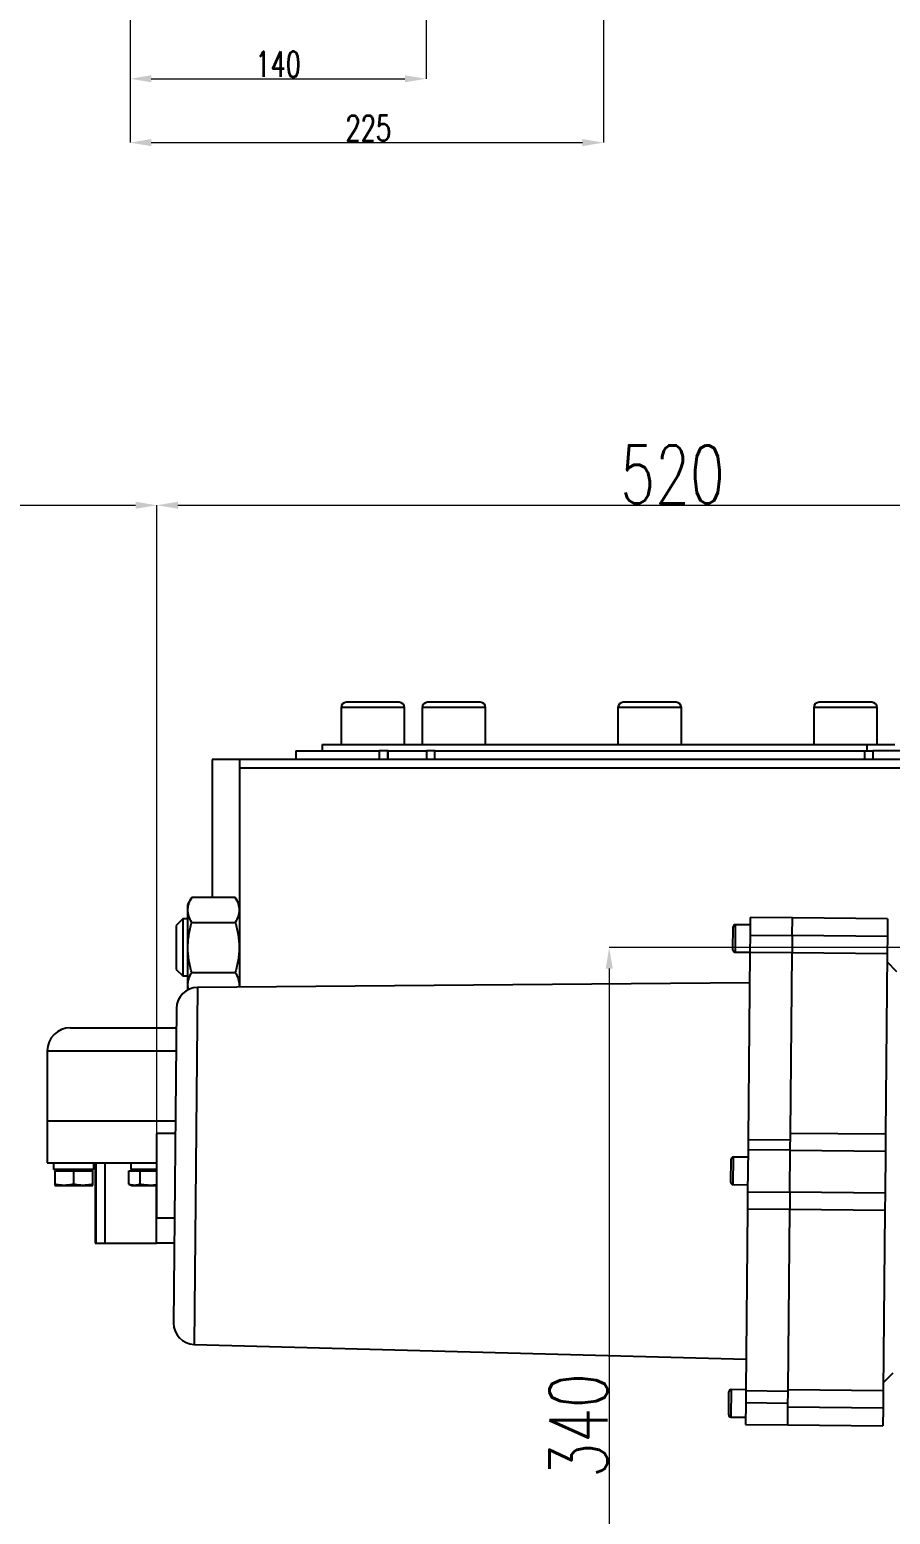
# Model space of a CAD drawing. Header units: millimetres. Extents: x 7861 to 11104, y 3791 to 6084.
# Drawn here: x 8746 to 9153, y 4149 to 4852 of the extents above; entities that cross this region are included whole.
import ezdxf

# ---------------------------------------------------------------- set-up
doc = ezdxf.new("R2010")
doc.units = ezdxf.units.MM
doc.layers.add('AM_5', color=3, linetype='Continuous', lineweight=25)
doc.layers.add('标注', color=3, linetype='Continuous', lineweight=13)
doc.styles.add('SLDTEXTSTYLE1', font='txt.shx', dxfattribs={"width": 0.7, "bigfont": 'gbcbig.shx'})
doc.dimstyles.new('SLDDIMSTYLE12$0', dxfattribs={"dimtxt": 12, "dimasz": 10, "dimexe": 0, "dimexo": 0.0625, "dimgap": 0.875, "dimtad": 1, "dimdec": 1, "dimlfac": 1.8, "dimrnd": 1e-09, "dimzin": 12, "dimdsep": 46, "dimtxsty": 'SLDTEXTSTYLE1', "dimcen": 0.09, "dimdle": 8.16, "dimclrd": 3, "dimclre": 3, "dimadec": 0, "dimazin": 3, "dimtfac": 1, "dimtdec": 1, "dimtofl": 0, "dimtmove": 0, "dimatfit": 3, "dimfxl": 0, "dimfrac": 2, "dimtolj": 1, "dimlwd": 5, "dimlwe": 5, "dimarcsym": 0})

# ---------------------------------------------------------------- blocks, each defined once
blk = doc.blocks.new('*D92')
at = {"layer": 'AM_5', "color": 3, "lineweight": 5, "transparency": 16777216}
blk.add_line((8806.47, 4329.47), (8806.47, 4626.66), dxfattribs=at)
at = {"layer": 'AM_5', "color": 3, "linetype": 'Continuous', "lineweight": 5, "transparency": 16777216}
for p, q in [((8816.47, 4626.66), (9313.59, 4626.66)), ((9323.59, 4417.47), (9323.59, 4626.66))]:
    blk.add_line(p, q, dxfattribs=at)
at = {"layer": 'AM_5', "color": 3, "transparency": 16777216}
for points in [[(8816.47, 4628.33), (8816.47, 4624.99), (8806.47, 4626.66)], [(9313.59, 4628.33), (9313.59, 4624.99), (9323.59, 4626.66)]]:
    blk.add_solid(points, dxfattribs=at)
at = {"layer": 'Defpoints', "color": 0, "transparency": 16777216}
for p in [(9323.59, 4626.66), (9323.59, 4417.41), (8806.47, 4329.41)]:
    blk.add_point(p, dxfattribs=at)
at = {"layer": 'AM_5', "color": 0, "transparency": 16777216, "insert": (9050.48, 4641.25), "char_height": 12, "width": 2.3333, "attachment_point": 5, "style": 'SLDTEXTSTYLE1'}
blk.add_mtext('\\A1;{\\H2.28571x;520}', dxfattribs=at)
blk = doc.blocks.new('*D94')
at = {"layer": 'Defpoints', "color": 0, "transparency": 16777216}
for p in [(8806.47, 4626.66), (8457.57, 4330.35), (8806.47, 4329.41)]:
    blk.add_point(p, dxfattribs=at)
at = {"layer": '标注', "color": 3, "lineweight": 5, "transparency": 16777216}
blk.add_line((8457.57, 4330.41), (8457.57, 4626.66), dxfattribs=at)
at = {"layer": '标注', "color": 3, "linetype": 'Continuous', "lineweight": 5, "transparency": 16777216}
for p, q in [((8467.57, 4626.66), (8796.47, 4626.66)), ((8806.47, 4329.47), (8806.47, 4626.66))]:
    blk.add_line(p, q, dxfattribs=at)
at = {"layer": '标注', "color": 3, "transparency": 16777216}
for points in [[(8467.57, 4628.33), (8467.57, 4624.99), (8457.57, 4626.66)], [(8796.47, 4628.33), (8796.47, 4624.99), (8806.47, 4626.66)]]:
    blk.add_solid(points, dxfattribs=at)
at = {"layer": '标注', "color": 0, "transparency": 16777216, "insert": (8604.32, 4638.96), "char_height": 10, "attachment_point": 5, "style": 'SLDTEXTSTYLE1'}
blk.add_mtext('\\A1;{\\H2.28571x;L*}', dxfattribs=at)
blk = doc.blocks.new('*D86')
at = {"layer": 'AM_5', "color": 3, "lineweight": 5, "transparency": 16777216}
blk.add_line((9323.52, 4417.41), (9020.51, 4417.41), dxfattribs=at)
at = {"layer": 'AM_5', "color": 3, "linetype": 'Continuous', "lineweight": 5, "transparency": 16777216}
for p, q in [((9020.51, 4407.41), (9020.51, 4088.53)), ((9321.63, 4078.53), (9020.51, 4078.53))]:
    blk.add_line(p, q, dxfattribs=at)
at = {"layer": 'AM_5', "color": 3, "transparency": 16777216}
for points in [[(9018.84, 4407.41), (9022.18, 4407.41), (9020.51, 4417.41)], [(9018.84, 4088.53), (9022.18, 4088.53), (9020.51, 4078.53)]]:
    blk.add_solid(points, dxfattribs=at)
at = {"layer": 'Defpoints', "color": 0, "transparency": 16777216}
for p in [(9323.59, 4417.41), (9020.51, 4078.53), (9321.69, 4078.53)]:
    blk.add_point(p, dxfattribs=at)
at = {"layer": 'AM_5', "color": 0, "transparency": 16777216, "insert": (9005.92, 4191.22), "char_height": 12, "attachment_point": 5, "rotation": 90, "style": 'SLDTEXTSTYLE1'}
blk.add_mtext('\\A1;{\\H2.28571x;340}', dxfattribs=at)
blk = doc.blocks.new('*D100')
at = {"layer": 'AM_5', "color": 3, "lineweight": 5, "transparency": 16777216}
blk.add_line((8793.87, 4887.22), (8793.87, 4828.48), dxfattribs=at)
at = {"layer": 'AM_5', "color": 3, "linetype": 'Continuous', "lineweight": 5, "transparency": 16777216}
for p, q in [((8933.87, 4862.29), (8933.87, 4828.48)), ((8803.87, 4828.48), (8923.87, 4828.48))]:
    blk.add_line(p, q, dxfattribs=at)
at = {"layer": 'AM_5', "color": 3, "transparency": 16777216}
for points in [[(8803.87, 4830.15), (8803.87, 4826.82), (8793.87, 4828.48)], [(8923.87, 4830.15), (8923.87, 4826.82), (8933.87, 4828.48)]]:
    blk.add_solid(points, dxfattribs=at)
at = {"layer": 'Defpoints', "color": 0, "transparency": 16777216}
for p in [(8793.87, 4887.28), (8933.87, 4862.35), (8933.87, 4828.48)]:
    blk.add_point(p, dxfattribs=at)
at = {"layer": 'AM_5', "color": 0, "transparency": 16777216, "insert": (8863.87, 4835.36), "char_height": 12, "attachment_point": 5, "style": 'SLDTEXTSTYLE1'}
blk.add_mtext('\\A1;140', dxfattribs=at)
blk = doc.blocks.new('*D101')
at = {"layer": 'AM_5', "color": 3, "linetype": 'Continuous', "lineweight": 5, "transparency": 16777216}
for p, q in [((9017.87, 5013.65), (9017.87, 4798.27)), ((8803.87, 4798.27), (9007.87, 4798.27))]:
    blk.add_line(p, q, dxfattribs=at)
at = {"layer": 'AM_5', "color": 3, "lineweight": 5, "transparency": 16777216}
blk.add_line((8793.87, 4884.59), (8793.87, 4798.27), dxfattribs=at)
at = {"layer": 'AM_5', "color": 3, "transparency": 16777216}
for points in [[(8803.87, 4799.94), (8803.87, 4796.6), (8793.87, 4798.27)], [(9007.87, 4799.94), (9007.87, 4796.6), (9017.87, 4798.27)]]:
    blk.add_solid(points, dxfattribs=at)
at = {"layer": 'Defpoints', "color": 0, "transparency": 16777216}
for p in [(9017.87, 5013.71), (8793.87, 4884.65), (9017.87, 4798.27)]:
    blk.add_point(p, dxfattribs=at)
at = {"layer": 'AM_5', "color": 0, "transparency": 16777216, "insert": (8906.55, 4805.14), "char_height": 12, "attachment_point": 5, "style": 'SLDTEXTSTYLE1'}
blk.add_mtext('\\A1;225', dxfattribs=at)

msp = doc.modelspace()

# ---------------------------------------------------------------- linework, layer by layer
at = {"color": 7, "linetype": 'Continuous', "lineweight": 25}
for p, q in [((8893.667, 4530.911), (8893.667, 4513.411)), ((8923.667, 4530.911), (8893.667, 4530.911)), ((8923.667, 4513.411), (8923.667, 4530.911)), ((8932.036, 4530.911), (8932.036, 4513.411)), ((8962.036, 4530.911), (8932.036, 4530.911)), ((8962.036, 4513.411), (8962.036, 4530.911)), ((9024.667, 4530.911), (9024.667, 4513.411)), ((9054.667, 4530.911), (9024.667, 4530.911)), ((9054.667, 4513.411), (9054.667, 4530.911)), ((9117.298, 4530.911), (9117.298, 4513.411)), ((9147.298, 4530.911), (9117.298, 4530.911)), ((9147.298, 4513.411), (9147.298, 4530.911)), ((8884.667, 4513.411), (8884.667, 4510.411)), ((8884.667, 4513.411), (9142.512, 4513.411)), ((9142.512, 4510.411), (9142.512, 4513.411)), ((9142.512, 4513.411), (9155.633, 4513.411)), ((8832.667, 4506.411), (8832.667, 4441.082)), ((8845.667, 4506.411), (8832.667, 4506.411)), ((8872.261, 4510.411), (8872.261, 4506.411)), ((8872.286, 4510.411), (8872.261, 4510.411)), ((8872.286, 4510.411), (8872.286, 4506.411)), ((8872.286, 4510.411), (8911.722, 4510.411)), ((8911.722, 4510.411), (8911.722, 4506.411)), ((8915.666, 4510.411), (8911.722, 4510.411)), ((8915.666, 4510.411), (8915.666, 4506.411)), ((8915.924, 4510.411), (8915.666, 4510.411)), ((8915.924, 4506.411), (8915.924, 4510.411)), ((8915.924, 4510.411), (8934.069, 4510.411)), ((8934.069, 4510.411), (8934.069, 4506.411)), ((8938.013, 4510.411), (8934.069, 4510.411)), ((8937.988, 4510.411), (9141.372, 4510.411)), ((8938.013, 4506.411), (8938.013, 4510.411)), ((9141.347, 4510.411), (9141.347, 4506.411)), ((9141.347, 4510.411), (9145.29, 4510.411)), ((9145.29, 4510.411), (9145.29, 4506.411)), ((9163.694, 4510.411), (9145.29, 4510.411)), ((8845.667, 4502.411), (8845.667, 4398.623)), ((8845.667, 4502.411), (9209.066, 4502.411)), ((8823.015, 4441.082), (8820.967, 4437.536)), ((8843.62, 4441.082), (8823.015, 4441.082)), ((8845.667, 4437.536), (8843.62, 4441.082)), ((8820.967, 4437.536), (8820.967, 4417.411)), ((8818.791, 4430.911), (8815.667, 4427.787)), ((8815.667, 4427.787), (8815.667, 4417.411)), ((8820.967, 4430.911), (8818.791, 4430.911)), ((8818.791, 4430.911), (8818.791, 4403.911)), ((8823.015, 4429.247), (8843.62, 4429.247)), ((9079.065, 4416.174), (9079.167, 4427.173)), ((9080.176, 4428.164), (9080.056, 4415.165)), ((9087.176, 4428.099), (9080.176, 4428.164)), ((9087.208, 4431.599), (9087.131, 4423.247)), ((9107.207, 4431.414), (9087.208, 4431.599)), ((9107.13, 4423.062), (9107.207, 4431.414)), ((9152.205, 4430.998), (9107.207, 4431.414)), ((9152.205, 4430.998), (9152.128, 4422.646)), ((9087.131, 4423.247), (9087.055, 4415.044)), ((9087.131, 4423.247), (9107.13, 4423.062)), ((9107.13, 4423.062), (9107.054, 4414.859)), ((9152.128, 4422.646), (9107.13, 4423.062)), ((9152.128, 4422.646), (9152.052, 4414.442)), ((8815.667, 4417.411), (8815.667, 4407.035)), ((8820.967, 4417.411), (8820.967, 4397.286)), ((9080.056, 4415.165), (9087.055, 4415.1)), ((9087.055, 4415.044), (9086.236, 4326.558)), ((9107.054, 4414.859), (9087.055, 4415.044)), ((9106.263, 4329.43), (9107.054, 4414.859)), ((9152.052, 4414.442), (9107.054, 4414.859)), ((9152.052, 4414.442), (9151.261, 4329.013)), ((8815.667, 4407.035), (8818.791, 4403.911)), ((8823.015, 4405.575), (8843.62, 4405.575)), ((9156.547, 4405.885), (9152.016, 4410.591)), ((8818.791, 4403.911), (8820.967, 4403.911)), ((8825.716, 4398.459), (8824.153, 4229.584)), ((9086.921, 4400.601), (8825.716, 4398.459)), ((8820.967, 4397.286), (8820.998, 4397.232)), ((8815.798, 4388.552), (8814.42, 4239.673)), ((8754.667, 4368.411), (8754.667, 4335.411)), ((8754.667, 4368.411), (8815.612, 4368.411)), ((8754.667, 4335.411), (8754.667, 4315.411)), ((8754.667, 4335.411), (8815.306, 4335.411)), ((8815.251, 4329.411), (8806.469, 4329.411)), ((8806.469, 4309.411), (8806.469, 4329.411)), ((9106.188, 4321.282), (9106.263, 4329.43)), ((9151.261, 4329.013), (9106.263, 4329.43)), ((9151.261, 4329.013), (9151.186, 4320.866)), ((9086.19, 4321.604), (9086.006, 4301.742)), ((9086.236, 4326.558), (9086.19, 4321.604)), ((9106.189, 4321.419), (9086.19, 4321.604)), ((9086.236, 4326.558), (9106.235, 4326.373)), ((9106.005, 4301.556), (9106.188, 4321.282)), ((9151.186, 4320.866), (9106.188, 4321.282)), ((9151.186, 4320.866), (9151.003, 4301.14)), ((8754.667, 4315.411), (8806.469, 4315.411)), ((8757.617, 4315.411), (8757.617, 4312.311)), ((8776.717, 4312.311), (8776.717, 4315.411)), ((8777.32, 4315.411), (8777.32, 4277.411)), ((8777.854, 4277.411), (8777.854, 4315.411)), ((8782.048, 4277.411), (8782.048, 4315.411)), ((8794.125, 4315.411), (8794.125, 4312.311)), ((9078.047, 4306.179), (9078.149, 4317.178)), ((9079.158, 4318.169), (9079.038, 4305.169)), ((9086.158, 4318.104), (9079.158, 4318.169)), ((8776.717, 4312.311), (8757.617, 4312.311)), ((8758.167, 4311.711), (8758.167, 4305.318)), ((8758.167, 4311.711), (8767.167, 4311.711)), ((8758.932, 4312.311), (8758.332, 4311.711)), ((8767.167, 4305.318), (8767.167, 4311.711)), ((8767.167, 4311.711), (8776.167, 4311.711)), ((8776.002, 4311.711), (8775.402, 4312.311)), ((8776.167, 4305.318), (8776.167, 4311.711)), ((8793.283, 4305.318), (8793.283, 4311.711)), ((8793.283, 4311.711), (8798.479, 4311.711)), ((8806.469, 4312.311), (8794.125, 4312.311)), ((8795.44, 4312.311), (8794.84, 4311.711)), ((8798.479, 4311.711), (8798.479, 4305.318)), ((8798.479, 4311.711), (8806.469, 4311.711)), ((8806.469, 4289.411), (8806.469, 4309.411)), ((8758.167, 4304.811), (8762.667, 4304.811)), ((8762.667, 4304.811), (8771.667, 4304.811)), ((8771.667, 4304.811), (8776.167, 4304.811)), ((8793.283, 4305.318), (8794.675, 4304.811)), ((8794.675, 4304.811), (8795.881, 4304.811)), ((8795.881, 4304.811), (8803.675, 4304.811)), ((8803.675, 4304.811), (8806.469, 4304.811)), ((8806.378, 4277.411), (8806.378, 4304.811)), ((9079.038, 4305.169), (9086.037, 4305.105)), ((9086.006, 4301.742), (9085.931, 4293.594)), ((9086.006, 4301.742), (9106.005, 4301.556)), ((9106.005, 4301.556), (9105.93, 4293.409)), ((9151.003, 4301.14), (9106.005, 4301.556)), ((9151.003, 4301.14), (9150.928, 4292.992)), ((9085.931, 4293.594), (9085.136, 4207.679)), ((9105.93, 4293.409), (9085.931, 4293.594)), ((9105.139, 4207.98), (9105.93, 4293.409)), ((9150.928, 4292.992), (9105.93, 4293.409)), ((9150.928, 4292.992), (9150.137, 4207.564)), ((8806.469, 4289.411), (8814.88, 4289.411)), ((8777.32, 4277.411), (8777.854, 4277.411)), ((8777.854, 4277.411), (8782.048, 4277.411)), ((8782.048, 4277.411), (8806.378, 4277.411)), ((8814.769, 4277.411), (8806.378, 4277.411)), ((8824.153, 4229.584), (9085.274, 4222.608)), ((9150.173, 4211.415), (9154.79, 4216.036)), ((9077.029, 4196.183), (9077.131, 4207.183)), ((9078.14, 4208.174), (9078.02, 4195.174)), ((9085.14, 4208.109), (9078.14, 4208.174)), ((9085.081, 4201.83), (9084.987, 4191.61)), ((9085.136, 4207.679), (9085.081, 4201.83)), ((9105.081, 4201.644), (9085.081, 4201.83)), ((9085.136, 4207.679), (9105.135, 4207.494)), ((9105.063, 4199.776), (9105.139, 4207.98)), ((9150.137, 4207.564), (9105.139, 4207.98)), ((9150.137, 4207.564), (9150.061, 4199.36)), ((9078.02, 4195.174), (9085.019, 4195.109)), ((9104.986, 4191.424), (9105.063, 4199.776)), ((9150.061, 4199.36), (9105.063, 4199.776)), ((9150.061, 4199.36), (9149.984, 4191.008)), ((9084.987, 4191.61), (9104.986, 4191.424)), ((9104.986, 4191.424), (9149.984, 4191.008))]:
    msp.add_line(p, q, dxfattribs=at)
for centre, radius, start, end in [((8896.167, 4530.911), 2.5, 90, 180), ((8921.167, 4530.911), 2.5, 0, 90), ((8934.536, 4530.911), 2.5, 90, 180), ((8959.536, 4530.911), 2.5, 0, 90), ((9027.167, 4530.911), 2.5, 90, 180), ((9052.167, 4530.911), 2.5, 0, 90), ((9119.798, 4530.911), 2.5, 90, 180), ((9144.798, 4530.911), 2.5, 0, 90), ((9080.167, 4427.164), 1, 89.469753, 179.469753), ((9080.065, 4416.165), 1, 179.469753, 269.469753), ((8825.798, 4388.459), 10, 90.469753, 179.469753), ((8765.667, 4368.411), 11, 90, 180), ((9079.149, 4317.169), 1, 89.469753, 179.469753), ((9079.047, 4306.169), 1, 179.469753, 269.469753), ((8824.42, 4239.58), 10, 179.469753, 268.469753), ((9078.131, 4207.174), 1, 89.469753, 179.469753), ((9078.029, 4196.174), 1, 179.469753, 269.469753)]:
    msp.add_arc(centre, radius, start, end, dxfattribs=at)
for points, knots in [([(8908.667, 4533.411), (8905.352, 4533.411), (8902.173, 4533.411), (8897.484, 4533.411), (8896.167, 4533.411), (8896.167, 4533.411)], [0, 0, 0, 0, 0.5, 0.5, 1, 1, 1, 1]), ([(8921.167, 4533.411), (8921.167, 4533.411), (8919.85, 4533.411), (8915.162, 4533.411), (8911.982, 4533.411), (8908.667, 4533.411)], [0, 0, 0, 0, 0.5, 0.5, 1, 1, 1, 1]), ([(8955.875, 4533.411), (8954.127, 4533.411), (8951.9, 4533.411), (8947.05, 4533.411), (8944.537, 4533.411), (8939.969, 4533.411), (8938.016, 4533.411), (8935.269, 4533.411), (8934.536, 4533.411), (8934.536, 4533.411)], [0, 0, 0, 0, 0.25, 0.25, 0.5, 0.5, 0.75, 0.75, 1, 1, 1, 1]), ([(9052.167, 4533.411), (9052.167, 4533.411), (9050.85, 4533.411), (9046.162, 4533.411), (9042.982, 4533.411), (9036.352, 4533.411), (9033.173, 4533.411), (9028.484, 4533.411), (9027.167, 4533.411), (9027.167, 4533.411)], [0, 0, 0, 0, 0.25, 0.25, 0.5, 0.5, 0.75, 0.75, 1, 1, 1, 1]), ([(9144.798, 4533.411), (9144.798, 4533.411), (9144.065, 4533.411), (9141.318, 4533.411), (9139.366, 4533.411), (9134.798, 4533.411), (9132.284, 4533.411), (9127.435, 4533.411), (9125.208, 4533.411), (9123.459, 4533.411)], [0, 0, 0, 0, 0.25, 0.25, 0.5, 0.5, 0.75, 0.75, 1, 1, 1, 1]), ([(8845.667, 4506.411), (8845.667, 4506.411), (8845.667, 4506.337), (8845.667, 4506.108), (8845.667, 4506.011), (8845.667, 4505.773), (8845.667, 4505.634), (8845.667, 4505.309), (8845.667, 4505.12), (8845.667, 4504.697), (8845.667, 4504.463), (8845.667, 4503.938), (8845.667, 4503.655), (8845.667, 4503.202), (8845.667, 4503.046), (8845.667, 4502.731), (8845.667, 4502.572), (8845.667, 4502.411)], [0, 0, 0, 0, 0.25, 0.25, 0.375, 0.375, 0.5, 0.5, 0.625, 0.625, 0.75, 0.75, 0.875, 0.875, 0.9375, 0.9375, 1, 1, 1, 1]), ([(9212.146, 4506.411), (9209.132, 4506.411), (9206.118, 4506.411), (9203.105, 4506.411), (9203.105, 4506.411), (9203.105, 4506.411), (9203.105, 4506.411), (9200.27, 4506.411), (9193.37, 4506.411), (9181.846, 4506.411), (9168.722, 4506.411), (9155.323, 4506.411), (9141.718, 4506.411), (9127.884, 4506.411), (9113.797, 4506.411), (9099.42, 4506.411), (9084.729, 4506.411), (9069.754, 4506.411), (9054.537, 4506.411), (9039.157, 4506.411), (9023.646, 4506.411), (9008.116, 4506.411), (8992.64, 4506.411), (8977.292, 4506.411), (8962.147, 4506.411), (8947.281, 4506.411), (8932.76, 4506.411), (8918.647, 4506.411), (8905.04, 4506.411), (8891.954, 4506.411), (8879.447, 4506.411), (8867.556, 4506.411), (8856.241, 4506.411), (8849.193, 4506.411), (8845.667, 4506.411)], [-0.0288176, -0.0288176, -0.0288176, -0.0288176, -0.0000003, -0.0000003, -0.0000003, 0, 0, 0, 0.0271088, 0.0659728, 0.1048078, 0.1431339, 0.1808509, 0.2185961, 0.25634, 0.2940574, 0.3323835, 0.371218, 0.4100833, 0.4495718, 0.4892886, 0.5291831, 0.5692037, 0.609298, 0.6493915, 0.6894117, 0.7293062, 0.7690234, 0.8085128, 0.8473767, 0.8862117, 0.924538, 0.9622551, 1, 1, 1, 1]), ([(8823.015, 4429.247), (8822.457, 4430.213), (8821.997, 4431.186), (8821.36, 4433.153), (8821.185, 4434.147), (8821.183, 4435.405), (8821.194, 4435.658), (8821.236, 4436.161), (8821.268, 4436.412), (8821.393, 4437.162), (8821.517, 4437.658), (8821.995, 4439.139), (8822.456, 4440.115), (8823.015, 4441.082)], [0, 0, 0, 0, 0.25, 0.25, 0.5, 0.5, 0.5625, 0.5625, 0.625, 0.625, 0.75, 0.75, 1, 1, 1, 1]), ([(8843.62, 4441.082), (8844.178, 4440.116), (8844.637, 4439.143), (8845.274, 4437.176), (8845.449, 4436.182), (8845.451, 4434.924), (8845.441, 4434.672), (8845.398, 4434.168), (8845.367, 4433.917), (8845.242, 4433.167), (8845.118, 4432.671), (8844.639, 4431.19), (8844.178, 4430.214), (8843.62, 4429.247)], [0, 0, 0, 0, 0.25, 0.25, 0.5, 0.5, 0.5625, 0.5625, 0.625, 0.625, 0.75, 0.75, 1, 1, 1, 1]), ([(8823.015, 4405.575), (8822.457, 4407.508), (8821.997, 4409.455), (8821.36, 4413.388), (8821.185, 4415.376), (8821.183, 4417.892), (8821.194, 4418.397), (8821.236, 4419.404), (8821.268, 4419.906), (8821.393, 4421.406), (8821.517, 4422.399), (8821.995, 4425.361), (8822.456, 4427.312), (8823.015, 4429.247)], [0, 0, 0, 0, 0.25, 0.25, 0.5, 0.5, 0.5625, 0.5625, 0.625, 0.625, 0.75, 0.75, 1, 1, 1, 1]), ([(8843.62, 4429.247), (8844.178, 4427.314), (8844.637, 4425.368), (8845.274, 4421.434), (8845.449, 4419.446), (8845.451, 4416.931), (8845.441, 4416.425), (8845.398, 4415.418), (8845.367, 4414.917), (8845.242, 4413.417), (8845.118, 4412.423), (8844.639, 4409.461), (8844.178, 4407.51), (8843.62, 4405.575)], [0, 0, 0, 0, 0.25, 0.25, 0.5, 0.5, 0.5625, 0.5625, 0.625, 0.625, 0.75, 0.75, 1, 1, 1, 1]), ([(8821.452, 4397.466), (8821.278, 4398.186), (8821.185, 4398.913), (8821.183, 4399.898), (8821.194, 4400.151), (8821.236, 4400.654), (8821.268, 4400.905), (8821.393, 4401.655), (8821.517, 4402.151), (8821.995, 4403.632), (8822.456, 4404.608), (8823.015, 4405.575)], [0.31783027, 0.31783027, 0.31783027, 0.31783027, 0.5, 0.5, 0.5625, 0.5625, 0.625, 0.625, 0.75, 0.75, 1, 1, 1, 1]), ([(8843.62, 4405.575), (8844.178, 4404.609), (8844.637, 4403.636), (8845.274, 4401.669), (8845.449, 4400.675), (8845.451, 4399.417), (8845.441, 4399.164), (8845.411, 4398.815), (8845.402, 4398.718), (8845.39, 4398.62)], [0, 0, 0, 0, 0.25, 0.25, 0.5, 0.5, 0.5625, 0.5625, 0.58674439, 0.58674439, 0.58674439, 0.58674439]), ([(8762.667, 4304.811), (8761.91, 4304.811), (8761.157, 4304.858), (8759.658, 4305.034), (8758.911, 4305.162), (8758.167, 4305.318)], [0, 0, 0, 0, 0.5, 0.5, 1, 1, 1, 1]), ([(8758.167, 4305.318), (8758.167, 4305.162), (8758.167, 4305.034), (8758.167, 4304.858), (8758.167, 4304.811), (8758.167, 4304.811)], [0, 0, 0, 0, 0.5, 0.5, 1, 1, 1, 1]), ([(8767.167, 4305.318), (8766.423, 4305.162), (8765.677, 4305.034), (8764.178, 4304.858), (8763.424, 4304.811), (8762.667, 4304.811)], [0, 0, 0, 0, 0.5, 0.5, 1, 1, 1, 1]), ([(8771.667, 4304.811), (8770.91, 4304.811), (8770.157, 4304.858), (8768.658, 4305.034), (8767.911, 4305.162), (8767.167, 4305.318)], [0, 0, 0, 0, 0.5, 0.5, 1, 1, 1, 1]), ([(8776.167, 4305.318), (8775.423, 4305.162), (8774.677, 4305.034), (8773.178, 4304.858), (8772.424, 4304.811), (8771.667, 4304.811)], [0, 0, 0, 0, 0.5, 0.5, 1, 1, 1, 1]), ([(8776.167, 4304.811), (8776.167, 4304.811), (8776.167, 4304.858), (8776.167, 4305.034), (8776.167, 4305.162), (8776.167, 4305.318)], [0, 0, 0, 0, 0.5, 0.5, 1, 1, 1, 1]), ([(8795.881, 4304.811), (8795.444, 4304.811), (8795.009, 4304.858), (8794.143, 4305.034), (8793.713, 4305.162), (8793.283, 4305.318)], [0, 0, 0, 0, 0.5, 0.5, 1, 1, 1, 1]), ([(8798.479, 4305.318), (8798.05, 4305.162), (8797.619, 4305.034), (8796.753, 4304.858), (8796.318, 4304.811), (8795.881, 4304.811)], [0, 0, 0, 0, 0.5, 0.5, 1, 1, 1, 1]), ([(8803.675, 4304.811), (8802.801, 4304.811), (8801.931, 4304.858), (8800.2, 4305.034), (8799.338, 4305.162), (8798.479, 4305.318)], [0, 0, 0, 0, 0.5, 0.5, 1, 1, 1, 1]), ([(8806.469, 4304.965), (8806.408, 4304.959), (8806.346, 4304.952), (8805.419, 4304.858), (8804.55, 4304.811), (8803.675, 4304.811)], [0.4644677, 0.4644677, 0.4644677, 0.4644677, 0.5, 0.5, 1, 1, 1, 1])]:
    msp.add_open_spline(points, degree=3, knots=knots, dxfattribs=at)
for points in [[(8959.536, 4533.411), (8959.536, 4533.411), (8958.219, 4533.411), (8955.875, 4533.411)], [(9123.459, 4533.411), (9121.115, 4533.411), (9119.798, 4533.411), (9119.798, 4533.411)], [(8765.667, 4379.411), (8765.667, 4379.411), (8783.365, 4379.411), (8815.713, 4379.411)]]:
    msp.add_open_spline(points, degree=3, dxfattribs=at)

# ---------------------------------------------------------------- dimensions: what is measured, and where the dimension line sits
at = {"layer": 'AM_5'}
for base, p1, p2, text, override, picture, middle in [((9017.869, 4798.27), (8793.869, 4884.653), (9017.869, 5013.713), '225', {"dimlfac": 1, "dimpost": ''}, '*D101', (8906.55, 4798.27)), ((9323.587, 4626.66), (8806.469, 4329.411), (9323.587, 4417.411), '{\\H2.28571x;520}', {"dimlfac": 1}, '*D92', (9050.482, 4626.66))]:
    dim = msp.add_linear_dim(base=base, p1=p1, p2=p2, text=text, dimstyle='SLDDIMSTYLE12$0', override=override, dxfattribs=at)
    dim.commit()
    dim.dimension.update_dxf_attribs({"geometry": picture, "text_midpoint": middle, "dimtype": 160})
dim = msp.add_linear_dim(base=(8933.869, 4828.483), p1=(8793.869, 4887.284), p2=(8933.869, 4862.348), dimstyle='SLDDIMSTYLE12$0', override={"dimlfac": 1, "dimpost": ''}, dxfattribs=at)
dim.commit()
dim.dimension.update_dxf_attribs({"geometry": '*D100', "text_midpoint": (8863.869, 4835.358)})
dim = msp.add_linear_dim(base=(9020.511, 4078.533), p1=(9323.587, 4417.411), p2=(9321.689, 4078.533), angle=90, text='{\\H2.28571x;340}', dimstyle='SLDDIMSTYLE12$0', override={"dimlfac": 1}, dxfattribs=at)
dim.commit()
dim.dimension.update_dxf_attribs({"geometry": '*D86', "text_midpoint": (9020.511, 4191.216), "dimtype": 160})
at = {"layer": '标注'}
dim = msp.add_linear_dim(base=(8806.469, 4626.66), p1=(8457.566, 4330.345), p2=(8806.469, 4329.411), text='{\\H2.28571x;L*}', dimstyle='SLDDIMSTYLE12$0', override={"dimtxt": 10, "dimtdec": 3, "dimtzin": 0}, dxfattribs=at)
dim.commit()
dim.dimension.update_dxf_attribs({"geometry": '*D94', "text_midpoint": (8604.32, 4626.66), "dimtype": 160})

doc.saveas('drawing.dxf')
